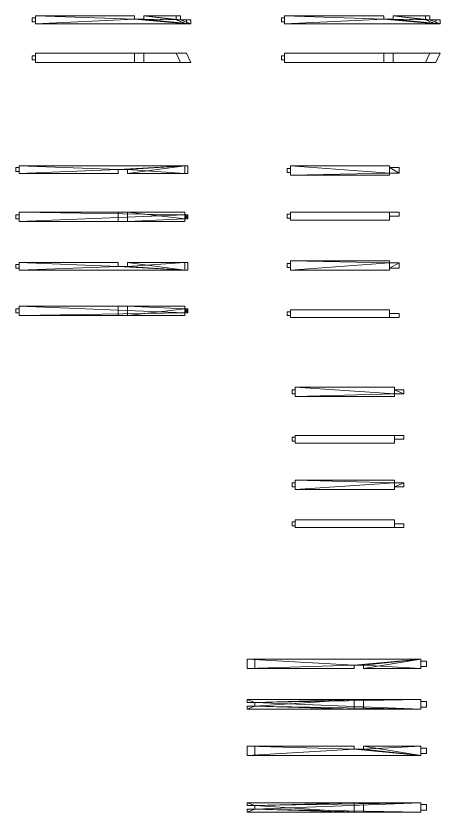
# Model space of a CAD drawing. Header units: millimetres. Extents: x 1039 to 86168, y -97507 to 20336.
# Drawn here: x 53332 to 64191, y -30111 to -9725 of the extents above; entities that cross this region are included whole.
import ezdxf

# ---------------------------------------------------------------- set-up
doc = ezdxf.new("R2010")
doc.units = ezdxf.units.MM
doc.header["$MEASUREMENT"] = 0
doc.layers.add('ЧЕРТЕЖИ КОЛОНЫ', color=7, linetype='Continuous')

# ---------------------------------------------------------------- blocks, each defined once
blk = doc.blocks.new('Морф_0E263F7F-0723-4838-BC7B-5BC75F1724AC')
at = {"layer": 'ЧЕРТЕЖИ КОЛОНЫ', "lineweight": 0}
mesh = blk.add_polyface(dxfattribs=at)
corners = [(56369, -9725, 27), (53829, -9725, 27), (53829, -9725, 267), (56369, -9725, 267), (56369, -9805, 27), (56609, -9805, 27), (56609, -9725, 27), (57434, -9725, 27), (57434, -9825, 27), (57699, -9825, 27), (57699, -9925, 27), (53829, -9925, 27), (53829, -9925, 267), (53829, -9875, 197), (53829, -9875, 97), (53829, -9775, 97), (53829, -9775, 197), (57811, -9925, 267), (56609, -9725, 267), (57546, -9725, 267), (57546, -9825, 267), (56369, -9805, 267), (56609, -9805, 267), (57811, -9825, 267), (53749, -9875, 197), (53749, -9775, 197), (53749, -9775, 97), (53749, -9875, 97)]
mesh.append_faces([[corners[k] for k in face] for face in [(0, 1, 2, 3), (11, 10, 17, 12), (7, 6, 18, 19), (8, 7, 19, 20), (5, 4, 21, 22), (9, 8, 20, 23), (10, 9, 23, 17), (24, 25, 26, 27), (16, 25, 24, 13), (25, 16, 15, 26), (15, 14, 27, 26), (14, 13, 24, 27), (4, 0, 3, 21), (6, 5, 22, 18)]], dxfattribs={"color": 38})
mesh.append_faces([[corners[k] for k in face] for face in [(2, 21, 3)]], dxfattribs={"vtx0": -1, "color": 38})
mesh.append_faces([[corners[k] for k in face] for face in [(1, 4, 11), (11, 4, 10), (2, 16, 12), (12, 13, 11), (12, 21, 2)]], dxfattribs={"vtx0": -1, "vtx1": -1, "color": 38})
mesh.append_faces([[corners[k] for k in face] for face in [(5, 8, 10), (17, 20, 22)]], dxfattribs={"vtx0": -1, "vtx1": -1, "vtx2": -1, "color": 38})
mesh.append_faces([[corners[k] for k in face] for face in [(14, 1, 11), (1, 15, 16), (12, 16, 13), (20, 18, 22), (17, 22, 21)]], dxfattribs={"vtx0": -1, "vtx2": -1, "color": 38})
mesh.append_faces([[corners[k] for k in face] for face in [(5, 6, 8), (4, 5, 10), (14, 15, 1), (13, 14, 11), (2, 1, 16), (12, 17, 21)]], dxfattribs={"vtx1": -1, "vtx2": -1, "color": 38})
mesh.append_faces([[corners[k] for k in face] for face in [(8, 9, 10), (6, 7, 8), (1, 0, 4), (17, 23, 20), (20, 19, 18)]], dxfattribs={"vtx2": -1, "color": 38})
blk = doc.blocks.new('Морф_D19271D7-DAAA-4243-B244-81BDD02281E7')
at = {"layer": 'ЧЕРТЕЖИ КОЛОНЫ', "lineweight": 0}
mesh = blk.add_polyface(dxfattribs=at)
corners = [(56369, -10676, 267), (53829, -10676, 267), (53829, -10916, 267), (56369, -10916, 267), (56369, -10676, 187), (56609, -10676, 187), (56609, -10676, 267), (57434, -10676, 267), (57434, -10676, 167), (57699, -10676, 167), (57699, -10676, 67), (53829, -10676, 67), (53829, -10916, 67), (53829, -10846, 117), (53829, -10746, 117), (53829, -10746, 217), (53829, -10846, 217), (57811, -10916, 67), (56609, -10916, 267), (57546, -10916, 267), (57546, -10916, 167), (56369, -10916, 187), (56609, -10916, 187), (57811, -10916, 167), (53749, -10846, 117), (53749, -10846, 217), (53749, -10746, 217), (53749, -10746, 117)]
mesh.append_faces([[corners[k] for k in face] for face in [(0, 1, 2, 3), (11, 10, 17, 12), (7, 6, 18, 19), (8, 7, 19, 20), (5, 4, 21, 22), (9, 8, 20, 23), (10, 9, 23, 17), (24, 25, 26, 27), (16, 25, 24, 13), (25, 16, 15, 26), (15, 14, 27, 26), (14, 13, 24, 27), (4, 0, 3, 21), (6, 5, 22, 18)]], dxfattribs={"color": 38})
mesh.append_faces([[corners[k] for k in face] for face in [(2, 21, 3)]], dxfattribs={"vtx0": -1, "color": 38})
mesh.append_faces([[corners[k] for k in face] for face in [(1, 4, 11), (11, 4, 10), (2, 16, 12), (12, 13, 11), (12, 21, 2)]], dxfattribs={"vtx0": -1, "vtx1": -1, "color": 38})
mesh.append_faces([[corners[k] for k in face] for face in [(5, 8, 10), (17, 20, 22)]], dxfattribs={"vtx0": -1, "vtx1": -1, "vtx2": -1, "color": 38})
mesh.append_faces([[corners[k] for k in face] for face in [(14, 1, 11), (1, 15, 16), (12, 16, 13), (20, 18, 22), (17, 22, 21)]], dxfattribs={"vtx0": -1, "vtx2": -1, "color": 38})
mesh.append_faces([[corners[k] for k in face] for face in [(5, 6, 8), (4, 5, 10), (14, 15, 1), (13, 14, 11), (2, 1, 16), (12, 17, 21)]], dxfattribs={"vtx1": -1, "vtx2": -1, "color": 38})
mesh.append_faces([[corners[k] for k in face] for face in [(8, 9, 10), (6, 7, 8), (1, 0, 4), (17, 23, 20), (20, 19, 18)]], dxfattribs={"vtx2": -1, "color": 38})
blk = doc.blocks.new('Морф_357CB5C6-A20E-44A9-90BB-4109EB4DD42B')
at = {"layer": 'ЧЕРТЕЖИ КОЛОНЫ', "lineweight": 0}
mesh = blk.add_polyface(dxfattribs=at)
corners = [(53412, -13760, 376), (53412, -13560, 376), (53412, -13560, 136), (53412, -13760, 136), (53412, -13710, 306), (53412, -13710, 206), (53412, -13610, 206), (53412, -13610, 306), (55952, -13760, 376), (55952, -13660, 376), (56192, -13660, 376), (56192, -13760, 376), (57657, -13760, 376), (57657, -13560, 376), (57657, -13560, 306), (57657, -13760, 306), (55952, -13760, 136), (56192, -13760, 136), (57657, -13760, 136), (57657, -13760, 206), (57737, -13760, 206), (57737, -13760, 306), (56192, -13660, 136), (55952, -13660, 136), (57737, -13560, 306), (57737, -13560, 206), (57657, -13560, 206), (57657, -13560, 136), (53332, -13610, 306), (53332, -13710, 306), (53332, -13710, 206), (53332, -13610, 206)]
mesh.append_faces([[corners[k] for k in face] for face in [(14, 13, 12, 15), (8, 0, 3, 16), (11, 10, 22, 17), (10, 9, 23, 22), (9, 8, 16, 23), (24, 21, 20, 25), (15, 21, 24, 14), (20, 19, 26, 25), (4, 7, 28, 29), (5, 4, 29, 30), (6, 5, 30, 31), (29, 28, 31, 30), (7, 6, 31, 28), (26, 19, 18, 27)]], dxfattribs={"color": 250})
mesh.append_faces([[corners[k] for k in face] for face in [(11, 15, 12), (2, 26, 27), (3, 23, 16)]], dxfattribs={"vtx0": -1, "color": 250})
mesh.append_faces([[corners[k] for k in face] for face in [(3, 5, 2), (2, 6, 1), (0, 9, 1), (1, 9, 13), (17, 15, 11), (1, 26, 2), (2, 23, 3)]], dxfattribs={"vtx0": -1, "vtx1": -1, "color": 250})
mesh.append_faces([[corners[k] for k in face] for face in [(7, 0, 1), (0, 4, 5), (2, 5, 6), (10, 12, 13), (19, 21, 15), (14, 25, 26), (27, 17, 22), (27, 22, 23)]], dxfattribs={"vtx0": -1, "vtx2": -1, "color": 250})
mesh.append_faces([[corners[k] for k in face] for face in [(7, 4, 0), (6, 7, 1), (3, 0, 5), (9, 10, 13), (17, 18, 15), (1, 13, 26), (2, 27, 23)]], dxfattribs={"vtx1": -1, "vtx2": -1, "color": 250})
mesh.append_faces([[corners[k] for k in face] for face in [(10, 11, 12), (0, 8, 9), (19, 20, 21), (14, 24, 25), (27, 18, 17)]], dxfattribs={"vtx2": -1, "color": 250})
blk = doc.blocks.new('Морф_53FED686-3434-42D7-BB1F-4AB83450A75F')
at = {"layer": 'ЧЕРТЕЖИ КОЛОНЫ', "lineweight": 0}
mesh = blk.add_polyface(dxfattribs=at)
corners = [(53412, -14991, -64), (53412, -14991, 136), (53412, -14751, 136), (53412, -14751, -64), (53412, -14921, -14), (53412, -14821, -14), (53412, -14821, 86), (53412, -14921, 86), (55952, -14991, -64), (55952, -14991, 36), (56192, -14991, 36), (56192, -14991, -64), (57657, -14991, -64), (57657, -14991, 136), (57657, -14921, 136), (57657, -14921, -64), (55952, -14751, -64), (56192, -14751, -64), (57657, -14751, -64), (57657, -14821, -64), (57737, -14821, -64), (57737, -14921, -64), (56192, -14751, 36), (55952, -14751, 36), (57737, -14921, 136), (57737, -14821, 136), (57657, -14821, 136), (57657, -14751, 136), (53332, -14921, 86), (53332, -14921, -14), (53332, -14821, -14), (53332, -14821, 86)]
mesh.append_faces([[corners[k] for k in face] for face in [(14, 13, 12, 15), (8, 0, 3, 16), (11, 10, 22, 17), (10, 9, 23, 22), (9, 8, 16, 23), (24, 21, 20, 25), (15, 21, 24, 14), (20, 19, 26, 25), (4, 7, 28, 29), (5, 4, 29, 30), (6, 5, 30, 31), (29, 28, 31, 30), (7, 6, 31, 28), (26, 19, 18, 27)]], dxfattribs={"color": 250})
mesh.append_faces([[corners[k] for k in face] for face in [(11, 15, 12), (2, 26, 27), (3, 23, 16)]], dxfattribs={"vtx0": -1, "color": 250})
mesh.append_faces([[corners[k] for k in face] for face in [(3, 5, 2), (2, 6, 1), (0, 9, 1), (1, 9, 13), (17, 15, 11), (1, 26, 2), (2, 23, 3)]], dxfattribs={"vtx0": -1, "vtx1": -1, "color": 250})
mesh.append_faces([[corners[k] for k in face] for face in [(7, 0, 1), (0, 4, 5), (2, 5, 6), (10, 12, 13), (19, 21, 15), (14, 25, 26), (27, 17, 22), (27, 22, 23)]], dxfattribs={"vtx0": -1, "vtx2": -1, "color": 250})
mesh.append_faces([[corners[k] for k in face] for face in [(7, 4, 0), (6, 7, 1), (3, 0, 5), (9, 10, 13), (17, 18, 15), (1, 13, 26), (2, 27, 23)]], dxfattribs={"vtx1": -1, "vtx2": -1, "color": 250})
mesh.append_faces([[corners[k] for k in face] for face in [(10, 11, 12), (0, 8, 9), (19, 20, 21), (14, 24, 25), (27, 18, 17)]], dxfattribs={"vtx2": -1, "color": 250})
blk = doc.blocks.new('Морф_2B7394D9-26CB-4F27-A647-000889EA6397')
at = {"layer": 'ЧЕРТЕЖИ КОЛОНЫ', "lineweight": 0}
mesh = blk.add_polyface(dxfattribs=at)
corners = [(53412, -16037, -104), (53412, -16237, -104), (53412, -16237, 136), (53412, -16037, 136), (53412, -16087, -34), (53412, -16087, 66), (53412, -16187, 66), (53412, -16187, -34), (55952, -16037, -104), (55952, -16137, -104), (56192, -16137, -104), (56192, -16037, -104), (57657, -16037, -104), (57657, -16237, -104), (57657, -16237, -34), (57657, -16037, -34), (55952, -16037, 136), (56192, -16037, 136), (57657, -16037, 136), (57657, -16037, 66), (57737, -16037, 66), (57737, -16037, -34), (56192, -16137, 136), (55952, -16137, 136), (57737, -16237, -34), (57737, -16237, 66), (57657, -16237, 66), (57657, -16237, 136), (53332, -16187, -34), (53332, -16087, -34), (53332, -16087, 66), (53332, -16187, 66)]
mesh.append_faces([[corners[k] for k in face] for face in [(14, 13, 12, 15), (8, 0, 3, 16), (11, 10, 22, 17), (10, 9, 23, 22), (9, 8, 16, 23), (24, 21, 20, 25), (15, 21, 24, 14), (20, 19, 26, 25), (4, 7, 28, 29), (5, 4, 29, 30), (6, 5, 30, 31), (29, 28, 31, 30), (7, 6, 31, 28), (26, 19, 18, 27)]], dxfattribs={"color": 250})
mesh.append_faces([[corners[k] for k in face] for face in [(11, 15, 12), (2, 26, 27), (3, 23, 16)]], dxfattribs={"vtx0": -1, "color": 250})
mesh.append_faces([[corners[k] for k in face] for face in [(3, 5, 2), (2, 6, 1), (0, 9, 1), (1, 9, 13), (17, 15, 11), (1, 26, 2), (2, 23, 3)]], dxfattribs={"vtx0": -1, "vtx1": -1, "color": 250})
mesh.append_faces([[corners[k] for k in face] for face in [(7, 0, 1), (0, 4, 5), (2, 5, 6), (10, 12, 13), (19, 21, 15), (14, 25, 26), (27, 17, 22), (27, 22, 23)]], dxfattribs={"vtx0": -1, "vtx2": -1, "color": 250})
mesh.append_faces([[corners[k] for k in face] for face in [(7, 4, 0), (6, 7, 1), (3, 0, 5), (9, 10, 13), (17, 18, 15), (1, 13, 26), (2, 27, 23)]], dxfattribs={"vtx1": -1, "vtx2": -1, "color": 250})
mesh.append_faces([[corners[k] for k in face] for face in [(10, 11, 12), (0, 8, 9), (19, 20, 21), (14, 24, 25), (27, 18, 17)]], dxfattribs={"vtx2": -1, "color": 250})
blk = doc.blocks.new('Морф_A1C14EDA-AEE8-4453-8183-62C5555356E4')
at = {"layer": 'ЧЕРТЕЖИ КОЛОНЫ', "lineweight": 0}
mesh = blk.add_polyface(dxfattribs=at)
corners = [(53412, -17158, 136), (53412, -17158, -64), (53412, -17398, -64), (53412, -17398, 136), (53412, -17228, 86), (53412, -17328, 86), (53412, -17328, -14), (53412, -17228, -14), (55952, -17158, 136), (55952, -17158, 36), (56192, -17158, 36), (56192, -17158, 136), (57657, -17158, 136), (57657, -17158, -64), (57657, -17228, -64), (57657, -17228, 136), (55952, -17398, 136), (56192, -17398, 136), (57657, -17398, 136), (57657, -17328, 136), (57737, -17328, 136), (57737, -17228, 136), (56192, -17398, 36), (55952, -17398, 36), (57737, -17228, -64), (57737, -17328, -64), (57657, -17328, -64), (57657, -17398, -64), (53332, -17228, -14), (53332, -17228, 86), (53332, -17328, 86), (53332, -17328, -14)]
mesh.append_faces([[corners[k] for k in face] for face in [(14, 13, 12, 15), (8, 0, 3, 16), (11, 10, 22, 17), (10, 9, 23, 22), (9, 8, 16, 23), (24, 21, 20, 25), (15, 21, 24, 14), (20, 19, 26, 25), (4, 7, 28, 29), (5, 4, 29, 30), (6, 5, 30, 31), (29, 28, 31, 30), (7, 6, 31, 28), (26, 19, 18, 27)]], dxfattribs={"color": 250})
mesh.append_faces([[corners[k] for k in face] for face in [(11, 15, 12), (2, 26, 27), (3, 23, 16)]], dxfattribs={"vtx0": -1, "color": 250})
mesh.append_faces([[corners[k] for k in face] for face in [(3, 5, 2), (2, 6, 1), (0, 9, 1), (1, 9, 13), (17, 15, 11), (1, 26, 2), (2, 23, 3)]], dxfattribs={"vtx0": -1, "vtx1": -1, "color": 250})
mesh.append_faces([[corners[k] for k in face] for face in [(7, 0, 1), (0, 4, 5), (2, 5, 6), (10, 12, 13), (19, 21, 15), (14, 25, 26), (27, 17, 22), (27, 22, 23)]], dxfattribs={"vtx0": -1, "vtx2": -1, "color": 250})
mesh.append_faces([[corners[k] for k in face] for face in [(7, 4, 0), (6, 7, 1), (3, 0, 5), (9, 10, 13), (17, 18, 15), (1, 13, 26), (2, 27, 23)]], dxfattribs={"vtx1": -1, "vtx2": -1, "color": 250})
mesh.append_faces([[corners[k] for k in face] for face in [(10, 11, 12), (0, 8, 9), (19, 20, 21), (14, 24, 25), (27, 18, 17)]], dxfattribs={"vtx2": -1, "color": 250})
blk = doc.blocks.new('Морф_C6A25F88-E6DF-4C06-863F-3DCC20CCD985')
at = {"layer": 'ЧЕРТЕЖИ КОЛОНЫ', "lineweight": 0}
mesh = blk.add_polyface(dxfattribs=at)
corners = [(62749, -9725, 27), (62749, -9725, -213), (60210, -9725, -213), (60210, -9725, 27), (60210, -9925, 27), (64079, -9925, 27), (64079, -9825, 27), (63814, -9825, 27), (63814, -9725, 27), (62990, -9725, 27), (62990, -9805, 27), (62749, -9805, 27), (60210, -9925, -213), (60210, -9875, -143), (60210, -9775, -143), (60210, -9775, -43), (60210, -9875, -43), (64191, -9925, -213), (63926, -9725, -213), (62990, -9725, -213), (63926, -9825, -213), (62990, -9805, -213), (62749, -9805, -213), (64191, -9825, -213), (60130, -9875, -143), (60130, -9875, -43), (60130, -9775, -43), (60130, -9775, -143)]
mesh.append_faces([[corners[k] for k in face] for face in [(0, 1, 2, 3), (4, 12, 17, 5), (8, 18, 19, 9), (7, 20, 18, 8), (10, 21, 22, 11), (6, 23, 20, 7), (5, 17, 23, 6), (24, 25, 26, 27), (14, 13, 24, 27), (27, 26, 15, 14), (15, 26, 25, 16), (16, 25, 24, 13), (11, 22, 1, 0), (9, 19, 21, 10)]], dxfattribs={"color": 38})
mesh.append_faces([[corners[k] for k in face] for face in [(3, 11, 0)]], dxfattribs={"vtx0": -1, "color": 38})
mesh.append_faces([[corners[k] for k in face] for face in [(4, 11, 3), (3, 15, 4), (4, 16, 12), (2, 22, 12), (12, 22, 17)]], dxfattribs={"vtx0": -1, "vtx1": -1, "color": 38})
mesh.append_faces([[corners[k] for k in face] for face in [(5, 7, 10), (21, 20, 17)]], dxfattribs={"vtx0": -1, "vtx1": -1, "vtx2": -1, "color": 38})
mesh.append_faces([[corners[k] for k in face] for face in [(7, 9, 10), (5, 10, 11), (13, 2, 12), (2, 14, 15), (4, 15, 16)]], dxfattribs={"vtx0": -1, "vtx2": -1, "color": 38})
mesh.append_faces([[corners[k] for k in face] for face in [(4, 5, 11), (13, 14, 2), (16, 13, 12), (3, 2, 15), (21, 19, 20), (22, 21, 17)]], dxfattribs={"vtx1": -1, "vtx2": -1, "color": 38})
mesh.append_faces([[corners[k] for k in face] for face in [(5, 6, 7), (7, 8, 9), (20, 23, 17), (19, 18, 20), (2, 1, 22)]], dxfattribs={"vtx2": -1, "color": 38})
blk = doc.blocks.new('Морф_005E8751-BCD1-432D-91D1-3F950CE30F6A')
at = {"layer": 'ЧЕРТЕЖИ КОЛОНЫ', "lineweight": 0}
mesh = blk.add_polyface(dxfattribs=at)
corners = [(62749, -10916, 27), (62749, -10676, 27), (60210, -10676, 27), (60210, -10916, 27), (60210, -10916, -173), (64079, -10916, -173), (64079, -10916, -73), (63814, -10916, -73), (63814, -10916, 27), (62990, -10916, 27), (62990, -10916, -53), (62749, -10916, -53), (60210, -10676, -173), (60210, -10746, -123), (60210, -10746, -23), (60210, -10846, -23), (60210, -10846, -123), (64191, -10676, -173), (63926, -10676, 27), (62990, -10676, 27), (63926, -10676, -73), (62990, -10676, -53), (62749, -10676, -53), (64191, -10676, -73), (60130, -10746, -123), (60130, -10846, -123), (60130, -10846, -23), (60130, -10746, -23)]
mesh.append_faces([[corners[k] for k in face] for face in [(0, 1, 2, 3), (4, 12, 17, 5), (8, 18, 19, 9), (7, 20, 18, 8), (10, 21, 22, 11), (6, 23, 20, 7), (5, 17, 23, 6), (24, 25, 26, 27), (14, 13, 24, 27), (27, 26, 15, 14), (15, 26, 25, 16), (16, 25, 24, 13), (11, 22, 1, 0), (9, 19, 21, 10)]], dxfattribs={"color": 38})
mesh.append_faces([[corners[k] for k in face] for face in [(3, 11, 0)]], dxfattribs={"vtx0": -1, "color": 38})
mesh.append_faces([[corners[k] for k in face] for face in [(4, 11, 3), (3, 15, 4), (4, 16, 12), (2, 22, 12), (12, 22, 17)]], dxfattribs={"vtx0": -1, "vtx1": -1, "color": 38})
mesh.append_faces([[corners[k] for k in face] for face in [(5, 7, 10), (21, 20, 17)]], dxfattribs={"vtx0": -1, "vtx1": -1, "vtx2": -1, "color": 38})
mesh.append_faces([[corners[k] for k in face] for face in [(7, 9, 10), (5, 10, 11), (13, 2, 12), (2, 14, 15), (4, 15, 16)]], dxfattribs={"vtx0": -1, "vtx2": -1, "color": 38})
mesh.append_faces([[corners[k] for k in face] for face in [(4, 5, 11), (13, 14, 2), (16, 13, 12), (3, 2, 15), (21, 19, 20), (22, 21, 17)]], dxfattribs={"vtx1": -1, "vtx2": -1, "color": 38})
mesh.append_faces([[corners[k] for k in face] for face in [(5, 6, 7), (7, 8, 9), (20, 23, 17), (19, 18, 20), (2, 1, 22)]], dxfattribs={"vtx2": -1, "color": 38})
blk = doc.blocks.new('Морф_F7ECEA8D-942B-4B4B-847A-A41628E5A158')
at = {"layer": 'ЧЕРТЕЖИ КОЛОНЫ', "lineweight": 0}
mesh = blk.add_polyface(dxfattribs=at)
corners = [(60360, -13800, 197), (62900, -13800, 197), (62900, -13560, 197), (60360, -13560, 197), (60280, -13730, 147), (60280, -13630, 147), (60280, -13630, 47), (60280, -13730, 47), (60360, -13730, 147), (60360, -13630, 147), (62900, -13750, 97), (62900, -13610, 97), (62900, -13610, -3), (62900, -13560, -3), (62900, -13800, -3), (62900, -13750, -3), (60360, -13800, -3), (60360, -13630, 47), (60360, -13560, -3), (60360, -13730, 47), (63140, -13610, -3), (63140, -13750, -3), (63140, -13750, 97), (63140, -13610, 97)]
mesh.append_faces([[corners[k] for k in face] for face in [(0, 1, 2, 3), (4, 5, 6, 7), (5, 4, 8, 9), (1, 0, 16, 14), (5, 9, 17, 6), (3, 2, 13, 18), (17, 19, 7, 6), (8, 4, 7, 19), (11, 10, 22, 23), (10, 15, 21, 22), (11, 23, 20, 12), (23, 22, 21, 20)]], dxfattribs={"color": 38})
mesh.append_faces([[corners[k] for k in face] for face in [(13, 11, 12), (16, 15, 14)]], dxfattribs={"vtx0": -1, "color": 38})
mesh.append_faces([[corners[k] for k in face] for face in [(14, 10, 1), (16, 19, 18), (18, 17, 3), (18, 15, 16)]], dxfattribs={"vtx0": -1, "vtx1": -1, "color": 38})
mesh.append_faces([[corners[k] for k in face] for face in [(10, 2, 1), (9, 0, 3), (0, 8, 19), (18, 19, 17), (12, 21, 15)]], dxfattribs={"vtx0": -1, "vtx2": -1, "color": 38})
mesh.append_faces([[corners[k] for k in face] for face in [(15, 10, 14)]], dxfattribs={"vtx1": -1, "color": 38})
mesh.append_faces([[corners[k] for k in face] for face in [(10, 11, 2), (13, 2, 11), (9, 8, 0), (17, 9, 3), (16, 0, 19), (18, 13, 15)]], dxfattribs={"vtx1": -1, "vtx2": -1, "color": 38})
mesh.append_faces([[corners[k] for k in face] for face in [(12, 20, 21)]], dxfattribs={"vtx2": -1, "color": 38})
blk = doc.blocks.new('Морф_7DC5F448-F4EC-4227-A2A3-315A63A7D6CF')
at = {"layer": 'ЧЕРТЕЖИ КОЛОНЫ', "lineweight": 0}
mesh = blk.add_polyface(dxfattribs=at)
corners = [(60360, -14951, -43), (62900, -14951, -43), (62900, -14951, 197), (60360, -14951, 197), (60280, -14901, 27), (60280, -14901, 127), (60280, -14801, 127), (60280, -14801, 27), (60360, -14901, 27), (60360, -14901, 127), (62900, -14851, 7), (62900, -14851, 147), (62900, -14751, 147), (62900, -14751, 197), (62900, -14751, -43), (62900, -14751, 7), (60360, -14751, -43), (60360, -14801, 127), (60360, -14751, 197), (60360, -14801, 27), (63140, -14751, 147), (63140, -14751, 7), (63140, -14851, 7), (63140, -14851, 147)]
mesh.append_faces([[corners[k] for k in face] for face in [(0, 1, 2, 3), (4, 5, 6, 7), (5, 4, 8, 9), (1, 0, 16, 14), (5, 9, 17, 6), (3, 2, 13, 18), (17, 19, 7, 6), (8, 4, 7, 19), (11, 10, 22, 23), (10, 15, 21, 22), (11, 23, 20, 12), (23, 22, 21, 20)]], dxfattribs={"color": 38})
mesh.append_faces([[corners[k] for k in face] for face in [(13, 11, 12), (16, 15, 14)]], dxfattribs={"vtx0": -1, "color": 38})
mesh.append_faces([[corners[k] for k in face] for face in [(14, 10, 1), (16, 19, 18), (18, 17, 3), (18, 15, 16)]], dxfattribs={"vtx0": -1, "vtx1": -1, "color": 38})
mesh.append_faces([[corners[k] for k in face] for face in [(10, 2, 1), (9, 0, 3), (0, 8, 19), (18, 19, 17), (12, 21, 15)]], dxfattribs={"vtx0": -1, "vtx2": -1, "color": 38})
mesh.append_faces([[corners[k] for k in face] for face in [(15, 10, 14)]], dxfattribs={"vtx1": -1, "color": 38})
mesh.append_faces([[corners[k] for k in face] for face in [(10, 11, 2), (13, 2, 11), (9, 8, 0), (17, 9, 3), (16, 0, 19), (18, 13, 15)]], dxfattribs={"vtx1": -1, "vtx2": -1, "color": 38})
mesh.append_faces([[corners[k] for k in face] for face in [(12, 20, 21)]], dxfattribs={"vtx2": -1, "color": 38})
blk = doc.blocks.new('Морф_5637EBC8-50DA-4E20-A12D-42768C545693')
at = {"layer": 'ЧЕРТЕЖИ КОЛОНЫ', "lineweight": 0}
mesh = blk.add_polyface(dxfattribs=at)
corners = [(60360, -15997, -3), (62900, -15997, -3), (62900, -16237, -3), (60360, -16237, -3), (60280, -16067, 47), (60280, -16167, 47), (60280, -16167, 147), (60280, -16067, 147), (60360, -16067, 47), (60360, -16167, 47), (62900, -16047, 97), (62900, -16187, 97), (62900, -16187, 197), (62900, -16237, 197), (62900, -15997, 197), (62900, -16047, 197), (60360, -15997, 197), (60360, -16167, 147), (60360, -16237, 197), (60360, -16067, 147), (63140, -16187, 197), (63140, -16047, 197), (63140, -16047, 97), (63140, -16187, 97)]
mesh.append_faces([[corners[k] for k in face] for face in [(0, 1, 2, 3), (4, 5, 6, 7), (5, 4, 8, 9), (1, 0, 16, 14), (5, 9, 17, 6), (3, 2, 13, 18), (17, 19, 7, 6), (8, 4, 7, 19), (11, 10, 22, 23), (10, 15, 21, 22), (11, 23, 20, 12), (23, 22, 21, 20)]], dxfattribs={"color": 38})
mesh.append_faces([[corners[k] for k in face] for face in [(13, 11, 12), (16, 15, 14)]], dxfattribs={"vtx0": -1, "color": 38})
mesh.append_faces([[corners[k] for k in face] for face in [(14, 10, 1), (16, 19, 18), (18, 17, 3), (18, 15, 16)]], dxfattribs={"vtx0": -1, "vtx1": -1, "color": 38})
mesh.append_faces([[corners[k] for k in face] for face in [(10, 2, 1), (9, 0, 3), (0, 8, 19), (18, 19, 17), (12, 21, 15)]], dxfattribs={"vtx0": -1, "vtx2": -1, "color": 38})
mesh.append_faces([[corners[k] for k in face] for face in [(15, 10, 14)]], dxfattribs={"vtx1": -1, "color": 38})
mesh.append_faces([[corners[k] for k in face] for face in [(10, 11, 2), (13, 2, 11), (9, 8, 0), (17, 9, 3), (16, 0, 19), (18, 13, 15)]], dxfattribs={"vtx1": -1, "vtx2": -1, "color": 38})
mesh.append_faces([[corners[k] for k in face] for face in [(12, 20, 21)]], dxfattribs={"vtx2": -1, "color": 38})
blk = doc.blocks.new('Морф_CE95A672-135E-402F-AE61-B11EC47664C6')
at = {"layer": 'ЧЕРТЕЖИ КОЛОНЫ', "lineweight": 0}
mesh = blk.add_polyface(dxfattribs=at)
corners = [(60360, -17248, 197), (62900, -17248, 197), (62900, -17248, -43), (60360, -17248, -43), (60280, -17298, 127), (60280, -17298, 27), (60280, -17398, 27), (60280, -17398, 127), (60360, -17298, 127), (60360, -17298, 27), (62900, -17348, 147), (62900, -17348, 7), (62900, -17448, 7), (62900, -17448, -43), (62900, -17448, 197), (62900, -17448, 147), (60360, -17448, 197), (60360, -17398, 27), (60360, -17448, -43), (60360, -17398, 127), (63140, -17448, 7), (63140, -17448, 147), (63140, -17348, 147), (63140, -17348, 7)]
mesh.append_faces([[corners[k] for k in face] for face in [(0, 1, 2, 3), (4, 5, 6, 7), (5, 4, 8, 9), (1, 0, 16, 14), (5, 9, 17, 6), (3, 2, 13, 18), (17, 19, 7, 6), (8, 4, 7, 19), (11, 10, 22, 23), (10, 15, 21, 22), (11, 23, 20, 12), (23, 22, 21, 20)]], dxfattribs={"color": 38})
mesh.append_faces([[corners[k] for k in face] for face in [(13, 11, 12), (16, 15, 14)]], dxfattribs={"vtx0": -1, "color": 38})
mesh.append_faces([[corners[k] for k in face] for face in [(14, 10, 1), (16, 19, 18), (18, 17, 3), (18, 15, 16)]], dxfattribs={"vtx0": -1, "vtx1": -1, "color": 38})
mesh.append_faces([[corners[k] for k in face] for face in [(10, 2, 1), (9, 0, 3), (0, 8, 19), (18, 19, 17), (12, 21, 15)]], dxfattribs={"vtx0": -1, "vtx2": -1, "color": 38})
mesh.append_faces([[corners[k] for k in face] for face in [(15, 10, 14)]], dxfattribs={"vtx1": -1, "color": 38})
mesh.append_faces([[corners[k] for k in face] for face in [(10, 11, 2), (13, 2, 11), (9, 8, 0), (17, 9, 3), (16, 0, 19), (18, 13, 15)]], dxfattribs={"vtx1": -1, "vtx2": -1, "color": 38})
mesh.append_faces([[corners[k] for k in face] for face in [(12, 20, 21)]], dxfattribs={"vtx2": -1, "color": 38})
blk = doc.blocks.new('Морф_151633FD-A89B-487C-B46D-416EC54127F3')
at = {"layer": 'ЧЕРТЕЖИ КОЛОНЫ', "lineweight": 0}
mesh = blk.add_polyface(dxfattribs=at)
corners = [(60481, -19468, 12), (63021, -19468, 12), (63021, -19228, 12), (60481, -19228, 12), (63021, -19468, -188), (63021, -19398, -188), (63021, -19398, -88), (63021, -19298, -88), (63021, -19298, -188), (63021, -19228, -188), (60481, -19398, -38), (60401, -19398, -38), (60401, -19398, -138), (60481, -19398, -138), (60401, -19298, -38), (60481, -19298, -38), (60481, -19298, -138), (60401, -19298, -138), (60481, -19468, -188), (60481, -19228, -188), (63261, -19298, -188), (63261, -19398, -188), (63261, -19398, -88), (63261, -19298, -88)]
mesh.append_faces([[corners[k] for k in face] for face in [(0, 1, 2, 3), (10, 11, 12, 13), (14, 15, 16, 17), (11, 14, 17, 12), (1, 0, 18, 4), (3, 2, 9, 19), (16, 13, 12, 17), (7, 6, 22, 23), (10, 15, 14, 11), (6, 5, 21, 22), (7, 23, 20, 8), (23, 22, 21, 20)]], dxfattribs={"color": 38})
mesh.append_faces([[corners[k] for k in face] for face in [(9, 7, 8), (18, 5, 4)]], dxfattribs={"vtx0": -1, "color": 38})
mesh.append_faces([[corners[k] for k in face] for face in [(4, 6, 1), (18, 13, 19), (19, 16, 3), (19, 5, 18)]], dxfattribs={"vtx0": -1, "vtx1": -1, "color": 38})
mesh.append_faces([[corners[k] for k in face] for face in [(6, 2, 1), (15, 0, 3), (0, 10, 13), (19, 13, 16), (8, 21, 5)]], dxfattribs={"vtx0": -1, "vtx2": -1, "color": 38})
mesh.append_faces([[corners[k] for k in face] for face in [(5, 6, 4)]], dxfattribs={"vtx1": -1, "color": 38})
mesh.append_faces([[corners[k] for k in face] for face in [(6, 7, 2), (9, 2, 7), (15, 10, 0), (16, 15, 3), (18, 0, 13), (19, 9, 5)]], dxfattribs={"vtx1": -1, "vtx2": -1, "color": 38})
mesh.append_faces([[corners[k] for k in face] for face in [(8, 20, 21)]], dxfattribs={"vtx2": -1, "color": 38})
blk = doc.blocks.new('Морф_AA1ADFD3-7FC4-4CF3-82F8-1106583C2C69')
at = {"layer": 'ЧЕРТЕЖИ КОЛОНЫ', "lineweight": 0}
mesh = blk.add_polyface(dxfattribs=at)
corners = [(60481, -20665, -188), (63021, -20665, -188), (63021, -20665, 52), (60481, -20665, 52), (63021, -20465, -188), (63021, -20465, -118), (63021, -20565, -118), (63021, -20565, -18), (63021, -20465, -18), (63021, -20465, 52), (60481, -20615, -118), (60401, -20615, -118), (60401, -20515, -118), (60481, -20515, -118), (60401, -20615, -18), (60481, -20615, -18), (60481, -20515, -18), (60401, -20515, -18), (60481, -20465, -188), (60481, -20465, 52), (63261, -20465, -18), (63261, -20465, -118), (63261, -20565, -118), (63261, -20565, -18)]
mesh.append_faces([[corners[k] for k in face] for face in [(0, 1, 2, 3), (10, 11, 12, 13), (14, 15, 16, 17), (11, 14, 17, 12), (1, 0, 18, 4), (3, 2, 9, 19), (16, 13, 12, 17), (7, 6, 22, 23), (10, 15, 14, 11), (6, 5, 21, 22), (7, 23, 20, 8), (23, 22, 21, 20)]], dxfattribs={"color": 38})
mesh.append_faces([[corners[k] for k in face] for face in [(9, 7, 8), (18, 5, 4)]], dxfattribs={"vtx0": -1, "color": 38})
mesh.append_faces([[corners[k] for k in face] for face in [(4, 6, 1), (18, 13, 19), (19, 16, 3), (19, 5, 18)]], dxfattribs={"vtx0": -1, "vtx1": -1, "color": 38})
mesh.append_faces([[corners[k] for k in face] for face in [(6, 2, 1), (15, 0, 3), (0, 10, 13), (19, 13, 16), (8, 21, 5)]], dxfattribs={"vtx0": -1, "vtx2": -1, "color": 38})
mesh.append_faces([[corners[k] for k in face] for face in [(5, 6, 4)]], dxfattribs={"vtx1": -1, "color": 38})
mesh.append_faces([[corners[k] for k in face] for face in [(6, 7, 2), (9, 2, 7), (15, 10, 0), (16, 15, 3), (18, 0, 13), (19, 9, 5)]], dxfattribs={"vtx1": -1, "vtx2": -1, "color": 38})
mesh.append_faces([[corners[k] for k in face] for face in [(8, 20, 21)]], dxfattribs={"vtx2": -1, "color": 38})
blk = doc.blocks.new('Морф_A0C5F1C8-FAB9-4EFA-9879-AA430C96C5DF')
at = {"layer": 'ЧЕРТЕЖИ КОЛОНЫ', "lineweight": 0}
mesh = blk.add_polyface(dxfattribs=at)
corners = [(60481, -21611, -148), (63021, -21611, -148), (63021, -21851, -148), (60481, -21851, -148), (63021, -21611, 52), (63021, -21681, 52), (63021, -21681, -48), (63021, -21781, -48), (63021, -21781, 52), (63021, -21851, 52), (60481, -21681, -98), (60401, -21681, -98), (60401, -21681, 2), (60481, -21681, 2), (60401, -21781, -98), (60481, -21781, -98), (60481, -21781, 2), (60401, -21781, 2), (60481, -21611, 52), (60481, -21851, 52), (63261, -21781, 52), (63261, -21681, 52), (63261, -21681, -48), (63261, -21781, -48)]
mesh.append_faces([[corners[k] for k in face] for face in [(0, 1, 2, 3), (10, 11, 12, 13), (14, 15, 16, 17), (11, 14, 17, 12), (1, 0, 18, 4), (3, 2, 9, 19), (16, 13, 12, 17), (7, 6, 22, 23), (10, 15, 14, 11), (6, 5, 21, 22), (7, 23, 20, 8), (23, 22, 21, 20)]], dxfattribs={"color": 38})
mesh.append_faces([[corners[k] for k in face] for face in [(9, 7, 8), (18, 5, 4)]], dxfattribs={"vtx0": -1, "color": 38})
mesh.append_faces([[corners[k] for k in face] for face in [(4, 6, 1), (18, 13, 19), (19, 16, 3), (19, 5, 18)]], dxfattribs={"vtx0": -1, "vtx1": -1, "color": 38})
mesh.append_faces([[corners[k] for k in face] for face in [(6, 2, 1), (15, 0, 3), (0, 10, 13), (19, 13, 16), (8, 21, 5)]], dxfattribs={"vtx0": -1, "vtx2": -1, "color": 38})
mesh.append_faces([[corners[k] for k in face] for face in [(5, 6, 4)]], dxfattribs={"vtx1": -1, "color": 38})
mesh.append_faces([[corners[k] for k in face] for face in [(6, 7, 2), (9, 2, 7), (15, 10, 0), (16, 15, 3), (18, 0, 13), (19, 9, 5)]], dxfattribs={"vtx1": -1, "vtx2": -1, "color": 38})
mesh.append_faces([[corners[k] for k in face] for face in [(8, 20, 21)]], dxfattribs={"vtx2": -1, "color": 38})
blk = doc.blocks.new('Морф_839A3256-160E-43BC-B09E-F038F1057C55')
at = {"layer": 'ЧЕРТЕЖИ КОЛОНЫ', "lineweight": 0}
mesh = blk.add_polyface(dxfattribs=at)
corners = [(60481, -22628, 52), (63021, -22628, 52), (63021, -22628, -188), (60481, -22628, -188), (63021, -22828, 52), (63021, -22828, -18), (63021, -22728, -18), (63021, -22728, -118), (63021, -22828, -118), (63021, -22828, -188), (60481, -22678, -18), (60401, -22678, -18), (60401, -22778, -18), (60481, -22778, -18), (60401, -22678, -118), (60481, -22678, -118), (60481, -22778, -118), (60401, -22778, -118), (60481, -22828, 52), (60481, -22828, -188), (63261, -22828, -118), (63261, -22828, -18), (63261, -22728, -18), (63261, -22728, -118)]
mesh.append_faces([[corners[k] for k in face] for face in [(0, 1, 2, 3), (10, 11, 12, 13), (14, 15, 16, 17), (11, 14, 17, 12), (1, 0, 18, 4), (3, 2, 9, 19), (16, 13, 12, 17), (7, 6, 22, 23), (10, 15, 14, 11), (6, 5, 21, 22), (7, 23, 20, 8), (23, 22, 21, 20)]], dxfattribs={"color": 38})
mesh.append_faces([[corners[k] for k in face] for face in [(9, 7, 8), (18, 5, 4)]], dxfattribs={"vtx0": -1, "color": 38})
mesh.append_faces([[corners[k] for k in face] for face in [(4, 6, 1), (18, 13, 19), (19, 16, 3), (19, 5, 18)]], dxfattribs={"vtx0": -1, "vtx1": -1, "color": 38})
mesh.append_faces([[corners[k] for k in face] for face in [(6, 2, 1), (15, 0, 3), (0, 10, 13), (19, 13, 16), (8, 21, 5)]], dxfattribs={"vtx0": -1, "vtx2": -1, "color": 38})
mesh.append_faces([[corners[k] for k in face] for face in [(5, 6, 4)]], dxfattribs={"vtx1": -1, "color": 38})
mesh.append_faces([[corners[k] for k in face] for face in [(6, 7, 2), (9, 2, 7), (15, 10, 0), (16, 15, 3), (18, 0, 13), (19, 9, 5)]], dxfattribs={"vtx1": -1, "vtx2": -1, "color": 38})
mesh.append_faces([[corners[k] for k in face] for face in [(8, 20, 21)]], dxfattribs={"vtx2": -1, "color": 38})
blk = doc.blocks.new('Морф_F093776B-F954-4B9C-A321-26FA275F973B')
at = {"layer": 'ЧЕРТЕЖИ КОЛОНЫ', "lineweight": 0}
mesh = blk.add_polyface(dxfattribs=at)
corners = [(63695, -26193, 276), (63695, -26433, 276), (63695, -26433, 36), (63695, -26193, 36), (63695, -26383, 226), (63695, -26243, 226), (63695, -26243, 86), (63695, -26383, 86), (59250, -26433, 276), (61990, -26433, 276), (61990, -26353, 276), (62230, -26353, 276), (62230, -26433, 276), (59250, -26193, 276), (63845, -26383, 226), (63845, -26243, 226), (59250, -26193, 206), (59250, -26433, 206), (59450, -26433, 206), (59450, -26433, 106), (59250, -26433, 106), (59250, -26433, 36), (61990, -26433, 36), (62230, -26433, 36), (61990, -26353, 36), (62230, -26353, 36), (59250, -26193, 36), (59250, -26193, 106), (59450, -26193, 106), (59450, -26193, 206), (63845, -26243, 86), (63845, -26383, 86)]
mesh.append_faces([[corners[k] for k in face] for face in [(5, 4, 14, 15), (8, 13, 16, 17), (1, 12, 23, 2), (10, 9, 22, 24), (11, 10, 24, 25), (12, 11, 25, 23), (18, 17, 16, 29), (7, 6, 30, 31), (19, 28, 27, 20), (28, 19, 18, 29), (14, 4, 7, 31), (5, 15, 30, 6), (15, 14, 31, 30), (20, 27, 26, 21)]], dxfattribs={"color": 38})
mesh.append_faces([[corners[k] for k in face] for face in [(21, 19, 20), (13, 29, 16), (21, 24, 22)]], dxfattribs={"vtx0": -1, "color": 38})
mesh.append_faces([[corners[k] for k in face] for face in [(3, 6, 2), (2, 7, 1), (8, 10, 13), (13, 10, 0), (8, 18, 9), (26, 28, 3), (26, 24, 21)]], dxfattribs={"vtx0": -1, "vtx1": -1, "color": 38})
mesh.append_faces([[corners[k] for k in face] for face in [(4, 0, 1), (0, 5, 6), (2, 6, 7), (11, 1, 0), (18, 22, 9), (28, 0, 3), (3, 23, 25), (3, 25, 24)]], dxfattribs={"vtx0": -1, "vtx2": -1, "color": 38})
mesh.append_faces([[corners[k] for k in face] for face in [(17, 18, 8), (27, 28, 26)]], dxfattribs={"vtx1": -1, "color": 38})
mesh.append_faces([[corners[k] for k in face] for face in [(4, 5, 0), (7, 4, 1), (3, 0, 6), (10, 11, 0), (18, 19, 22), (21, 22, 19), (28, 29, 0), (13, 0, 29), (26, 3, 24)]], dxfattribs={"vtx1": -1, "vtx2": -1, "color": 38})
mesh.append_faces([[corners[k] for k in face] for face in [(11, 12, 1), (8, 9, 10), (3, 2, 23)]], dxfattribs={"vtx2": -1, "color": 38})
blk = doc.blocks.new('Морф_1F2F09A3-DDDE-4C8F-9EA9-9D1789F5B926')
at = {"layer": 'ЧЕРТЕЖИ КОЛОНЫ', "lineweight": 0}
mesh = blk.add_polyface(dxfattribs=at)
corners = [(63695, -27472, 276), (63695, -27472, 36), (63695, -27232, 36), (63695, -27232, 276), (63695, -27422, 86), (63695, -27422, 226), (63695, -27282, 226), (63695, -27282, 86), (59250, -27472, 36), (61990, -27472, 36), (61990, -27472, 116), (62230, -27472, 116), (62230, -27472, 36), (59250, -27472, 276), (63845, -27422, 86), (63845, -27422, 226), (59250, -27402, 276), (59250, -27402, 36), (59450, -27402, 36), (59450, -27302, 36), (59250, -27302, 36), (59250, -27232, 36), (61990, -27232, 36), (62230, -27232, 36), (61990, -27232, 116), (62230, -27232, 116), (59250, -27232, 276), (59250, -27302, 276), (59450, -27302, 276), (59450, -27402, 276), (63845, -27282, 226), (63845, -27282, 86)]
mesh.append_faces([[corners[k] for k in face] for face in [(5, 4, 14, 15), (8, 13, 16, 17), (1, 12, 23, 2), (10, 9, 22, 24), (11, 10, 24, 25), (12, 11, 25, 23), (18, 17, 16, 29), (7, 6, 30, 31), (19, 28, 27, 20), (28, 19, 18, 29), (14, 4, 7, 31), (5, 15, 30, 6), (15, 14, 31, 30), (20, 27, 26, 21)]], dxfattribs={"color": 38})
mesh.append_faces([[corners[k] for k in face] for face in [(21, 19, 20), (13, 29, 16), (21, 24, 22)]], dxfattribs={"vtx0": -1, "color": 38})
mesh.append_faces([[corners[k] for k in face] for face in [(3, 6, 2), (2, 7, 1), (8, 10, 13), (13, 10, 0), (8, 18, 9), (26, 28, 3), (26, 24, 21)]], dxfattribs={"vtx0": -1, "vtx1": -1, "color": 38})
mesh.append_faces([[corners[k] for k in face] for face in [(4, 0, 1), (0, 5, 6), (2, 6, 7), (11, 1, 0), (18, 22, 9), (28, 0, 3), (3, 23, 25), (3, 25, 24)]], dxfattribs={"vtx0": -1, "vtx2": -1, "color": 38})
mesh.append_faces([[corners[k] for k in face] for face in [(17, 18, 8), (27, 28, 26)]], dxfattribs={"vtx1": -1, "color": 38})
mesh.append_faces([[corners[k] for k in face] for face in [(4, 5, 0), (7, 4, 1), (3, 0, 6), (10, 11, 0), (18, 19, 22), (21, 22, 19), (28, 29, 0), (13, 0, 29), (26, 3, 24)]], dxfattribs={"vtx1": -1, "vtx2": -1, "color": 38})
mesh.append_faces([[corners[k] for k in face] for face in [(11, 12, 1), (8, 9, 10), (3, 2, 23)]], dxfattribs={"vtx2": -1, "color": 38})
blk = doc.blocks.new('Морф_4BC5733C-B68A-437A-80DF-C02B9C51873C')
at = {"layer": 'ЧЕРТЕЖИ КОЛОНЫ', "lineweight": 0}
mesh = blk.add_polyface(dxfattribs=at)
corners = [(63695, -28663, 36), (63695, -28423, 36), (63695, -28423, 276), (63695, -28663, 276), (63695, -28473, 86), (63695, -28613, 86), (63695, -28613, 226), (63695, -28473, 226), (59250, -28423, 36), (61990, -28423, 36), (61990, -28503, 36), (62230, -28503, 36), (62230, -28423, 36), (59250, -28663, 36), (63845, -28473, 86), (63845, -28613, 86), (59250, -28663, 106), (59250, -28423, 106), (59450, -28423, 106), (59450, -28423, 206), (59250, -28423, 206), (59250, -28423, 276), (61990, -28423, 276), (62230, -28423, 276), (61990, -28503, 276), (62230, -28503, 276), (59250, -28663, 276), (59250, -28663, 206), (59450, -28663, 206), (59450, -28663, 106), (63845, -28613, 226), (63845, -28473, 226)]
mesh.append_faces([[corners[k] for k in face] for face in [(5, 4, 14, 15), (8, 13, 16, 17), (1, 12, 23, 2), (10, 9, 22, 24), (11, 10, 24, 25), (12, 11, 25, 23), (18, 17, 16, 29), (7, 6, 30, 31), (19, 28, 27, 20), (28, 19, 18, 29), (14, 4, 7, 31), (5, 15, 30, 6), (15, 14, 31, 30), (20, 27, 26, 21)]], dxfattribs={"color": 38})
mesh.append_faces([[corners[k] for k in face] for face in [(21, 19, 20), (13, 29, 16), (21, 24, 22)]], dxfattribs={"vtx0": -1, "color": 38})
mesh.append_faces([[corners[k] for k in face] for face in [(3, 6, 2), (2, 7, 1), (8, 10, 13), (13, 10, 0), (8, 18, 9), (26, 28, 3), (26, 24, 21)]], dxfattribs={"vtx0": -1, "vtx1": -1, "color": 38})
mesh.append_faces([[corners[k] for k in face] for face in [(4, 0, 1), (0, 5, 6), (2, 6, 7), (11, 1, 0), (18, 22, 9), (28, 0, 3), (3, 23, 25), (3, 25, 24)]], dxfattribs={"vtx0": -1, "vtx2": -1, "color": 38})
mesh.append_faces([[corners[k] for k in face] for face in [(17, 18, 8), (27, 28, 26)]], dxfattribs={"vtx1": -1, "color": 38})
mesh.append_faces([[corners[k] for k in face] for face in [(4, 5, 0), (7, 4, 1), (3, 0, 6), (10, 11, 0), (18, 19, 22), (21, 22, 19), (28, 29, 0), (13, 0, 29), (26, 3, 24)]], dxfattribs={"vtx1": -1, "vtx2": -1, "color": 38})
mesh.append_faces([[corners[k] for k in face] for face in [(11, 12, 1), (8, 9, 10), (3, 2, 23)]], dxfattribs={"vtx2": -1, "color": 38})
blk = doc.blocks.new('Морф_DE730C21-9C1B-42A9-A705-0D094D2146E8')
at = {"layer": 'ЧЕРТЕЖИ КОЛОНЫ', "lineweight": 0}
mesh = blk.add_polyface(dxfattribs=at)
corners = [(63695, -29871, 36), (63695, -29871, 276), (63695, -30111, 276), (63695, -30111, 36), (63695, -29921, 226), (63695, -29921, 86), (63695, -30061, 86), (63695, -30061, 226), (59250, -29871, 276), (61990, -29871, 276), (61990, -29871, 196), (62230, -29871, 196), (62230, -29871, 276), (59250, -29871, 36), (63845, -29921, 226), (63845, -29921, 86), (59250, -29941, 36), (59250, -29941, 276), (59450, -29941, 276), (59450, -30041, 276), (59250, -30041, 276), (59250, -30111, 276), (61990, -30111, 276), (62230, -30111, 276), (61990, -30111, 196), (62230, -30111, 196), (59250, -30111, 36), (59250, -30041, 36), (59450, -30041, 36), (59450, -29941, 36), (63845, -30061, 86), (63845, -30061, 226)]
mesh.append_faces([[corners[k] for k in face] for face in [(5, 4, 14, 15), (8, 13, 16, 17), (1, 12, 23, 2), (10, 9, 22, 24), (11, 10, 24, 25), (12, 11, 25, 23), (18, 17, 16, 29), (7, 6, 30, 31), (19, 28, 27, 20), (28, 19, 18, 29), (14, 4, 7, 31), (5, 15, 30, 6), (15, 14, 31, 30), (20, 27, 26, 21)]], dxfattribs={"color": 38})
mesh.append_faces([[corners[k] for k in face] for face in [(21, 19, 20), (13, 29, 16), (21, 24, 22)]], dxfattribs={"vtx0": -1, "color": 38})
mesh.append_faces([[corners[k] for k in face] for face in [(3, 6, 2), (2, 7, 1), (8, 10, 13), (13, 10, 0), (8, 18, 9), (26, 28, 3), (26, 24, 21)]], dxfattribs={"vtx0": -1, "vtx1": -1, "color": 38})
mesh.append_faces([[corners[k] for k in face] for face in [(4, 0, 1), (0, 5, 6), (2, 6, 7), (11, 1, 0), (18, 22, 9), (28, 0, 3), (3, 23, 25), (3, 25, 24)]], dxfattribs={"vtx0": -1, "vtx2": -1, "color": 38})
mesh.append_faces([[corners[k] for k in face] for face in [(17, 18, 8), (27, 28, 26)]], dxfattribs={"vtx1": -1, "color": 38})
mesh.append_faces([[corners[k] for k in face] for face in [(4, 5, 0), (7, 4, 1), (3, 0, 6), (10, 11, 0), (18, 19, 22), (21, 22, 19), (28, 29, 0), (13, 0, 29), (26, 3, 24)]], dxfattribs={"vtx1": -1, "vtx2": -1, "color": 38})
mesh.append_faces([[corners[k] for k in face] for face in [(11, 12, 1), (8, 9, 10), (3, 2, 23)]], dxfattribs={"vtx2": -1, "color": 38})

msp = doc.modelspace()

# ---------------------------------------------------------------- block references
at = {"layer": 'ЧЕРТЕЖИ КОЛОНЫ', "linetype": 'Continuous', "lineweight": 0}
for name in ['Морф_0E263F7F-0723-4838-BC7B-5BC75F1724AC', 'Морф_C6A25F88-E6DF-4C06-863F-3DCC20CCD985', 'Морф_D19271D7-DAAA-4243-B244-81BDD02281E7', 'Морф_005E8751-BCD1-432D-91D1-3F950CE30F6A', 'Морф_357CB5C6-A20E-44A9-90BB-4109EB4DD42B', 'Морф_F7ECEA8D-942B-4B4B-847A-A41628E5A158', 'Морф_53FED686-3434-42D7-BB1F-4AB83450A75F', 'Морф_7DC5F448-F4EC-4227-A2A3-315A63A7D6CF', 'Морф_2B7394D9-26CB-4F27-A647-000889EA6397', 'Морф_5637EBC8-50DA-4E20-A12D-42768C545693', 'Морф_A1C14EDA-AEE8-4453-8183-62C5555356E4', 'Морф_CE95A672-135E-402F-AE61-B11EC47664C6', 'Морф_151633FD-A89B-487C-B46D-416EC54127F3', 'Морф_AA1ADFD3-7FC4-4CF3-82F8-1106583C2C69', 'Морф_A0C5F1C8-FAB9-4EFA-9879-AA430C96C5DF', 'Морф_839A3256-160E-43BC-B09E-F038F1057C55', 'Морф_F093776B-F954-4B9C-A321-26FA275F973B', 'Морф_1F2F09A3-DDDE-4C8F-9EA9-9D1789F5B926', 'Морф_4BC5733C-B68A-437A-80DF-C02B9C51873C', 'Морф_DE730C21-9C1B-42A9-A705-0D094D2146E8']:
    msp.add_blockref(name, (0, 0), dxfattribs=at)

doc.saveas('drawing.dxf')
